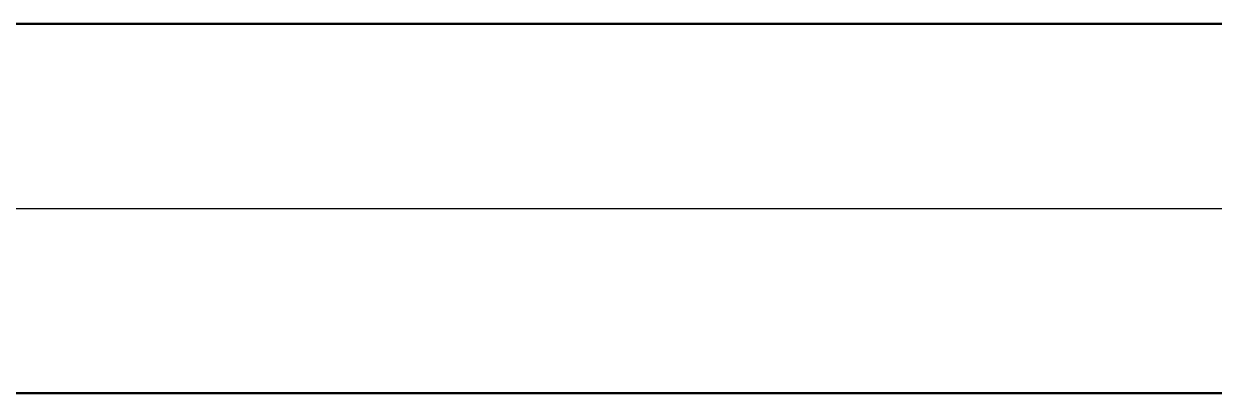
# Model space of a CAD drawing. Header units: millimetres. Extents: x -70 to 85, y -48 to 70.
# Drawn here: x 7.9 to 15.96, y -1.25 to 1.25 of the extents above; entities that cross this region are included whole.
import ezdxf

# ---------------------------------------------------------------- set-up
doc = ezdxf.new("R2010")
doc.units = ezdxf.units.MM
doc.header["$LTSCALE"] = 7
doc.linetypes.add('LONGDASH_DASH', pattern=[0.85, 0.4, -0.2, 0.05, -0.2])
for name, color, linetype in [('1', 4, 'CONTINUOUS'), ('4', 2, 'LONGDASH_DASH'), ('NOCUT', 7, 'CONTINUOUS'), ('SK4', 2, 'LONGDASH_DASH')]:
    doc.layers.add(name, color=color, linetype=linetype)

msp = doc.modelspace()

# ---------------------------------------------------------------- linework, layer by layer
at = {"layer": '1', "color": 4, "linetype": 'CONTINUOUS', "lineweight": 50}
for p, q in [((4, 1.25), (16.7099, 1.25)), ((4, -1.25), (16.7099, -1.25))]:
    msp.add_line(p, q, dxfattribs=at)
at = {"layer": '4', "color": 2, "linetype": 'LONGDASH_DASH', "lineweight": 25}
msp.add_line((0, 0), (24, 0), dxfattribs=at)
at = {"layer": 'NOCUT', "color": 7, "linetype": 'CONTINUOUS', "lineweight": 25}
for p, q in [((16.7099, 1.25), (4, 1.25)), ((0, 0), (24, 0))]:
    msp.add_line(p, q, dxfattribs=at)
at = {"layer": 'SK4', "color": 2, "linetype": 'LONGDASH_DASH', "lineweight": 25}
msp.add_line((-38, 0), (30, 0), dxfattribs=at)

doc.saveas('drawing.dxf')
